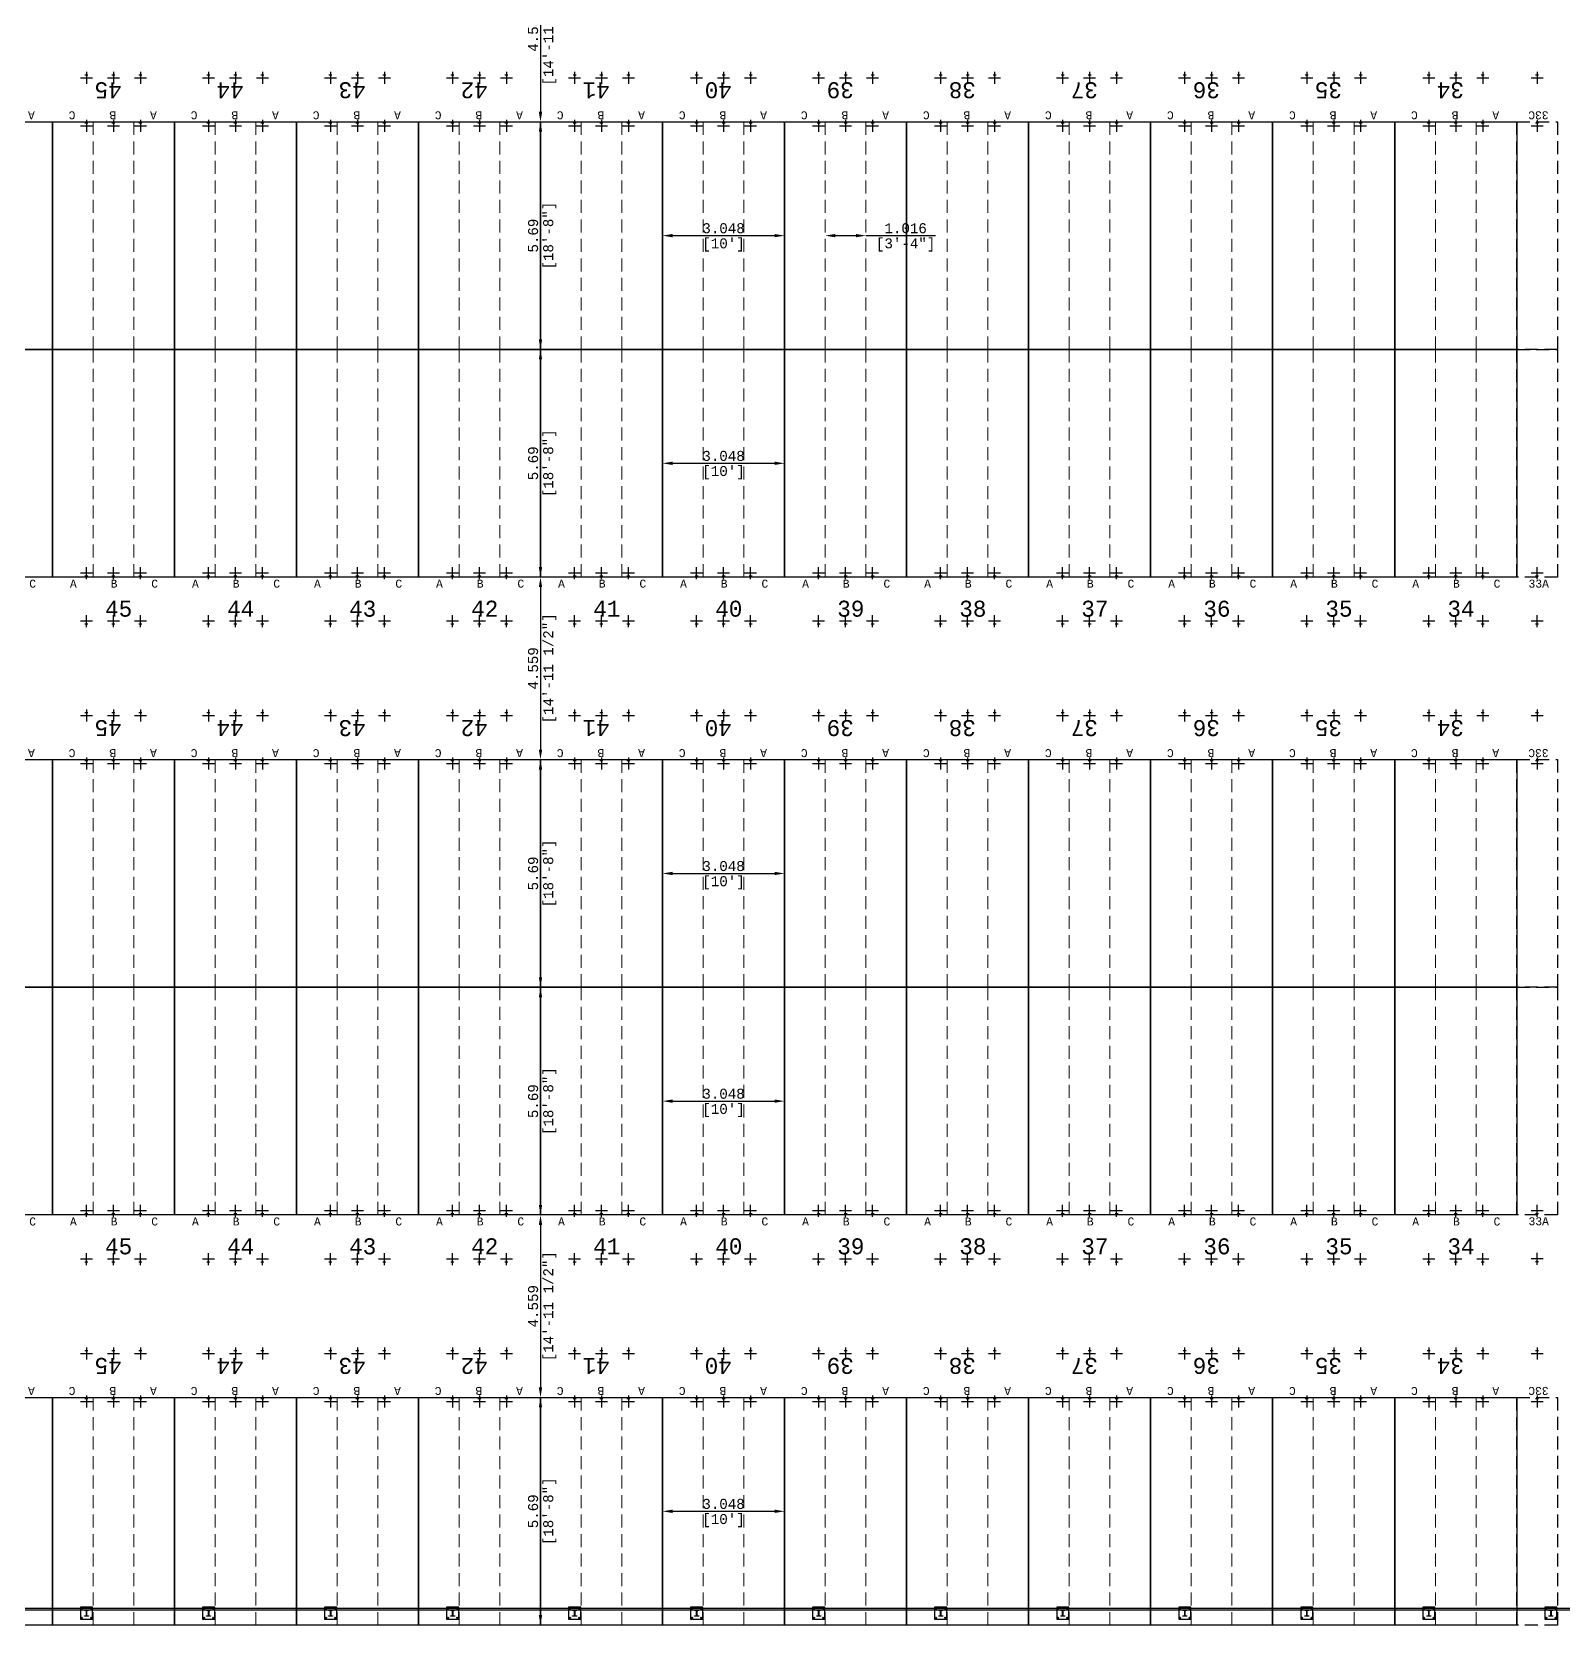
# Model space of a CAD drawing. Header units: inches. Extents: x -233729 to 737493, y -275239 to 196021.
# Drawn here: x 277862 to 316109, y -51744 to -11931 of the extents above; entities that cross this region are included whole.
import ezdxf

# ---------------------------------------------------------------- set-up
doc = ezdxf.new("R2010")
doc.units = ezdxf.units.IN
doc.header["$MEASUREMENT"] = 0
doc.linetypes.add('DASHED', pattern=[0.75, 0.5, -0.25])
for name, color, linetype in [('_FL_FAC_SAFETY', 2, 'Continuous'), ('Bin location transponder', 250, 'Continuous'), ('WF_numbers', 6, 'Continuous')]:
    doc.layers.add(name, color=color, linetype=linetype)
for name, color, linetype, lineweight in [('WF buffer', 1, 'DASHED', 30), ('WF dimentions', 3, 'Continuous', 30), ('WF transponder', 3, 'Continuous', 30), ('WF_bay', 5, 'Continuous', 30), ('WF_sketch_stock_areas', 30, 'Continuous', 30)]:
    doc.layers.add(name, color=color, linetype=linetype, lineweight=lineweight)
doc.styles.add('WF_txt', font='consola.ttf')
doc.dimstyles.new('DIM_50', dxfattribs={"dimscale": 50, "dimtxt": 5, "dimasz": 5, "dimexe": 2, "dimexo": 2, "dimgap": 1.1, "dimtad": 1, "dimtoh": 1, "dimdec": 3, "dimlfac": 0.001, "dimdsep": 46, "dimtxsty": 'WF_txt', "dimcen": 3, "dimclrd": 256, "dimclre": 256, "dimclrt": 7, "dimadec": 1, "dimazin": 0, "dimtfac": 1, "dimtdec": 3, "dimtmove": 0, "dimatfit": 3, "dimfxl": 10, "dimtolj": 1, "dimtzin": 0, "dimlwd": -1, "dimlwe": -1, "dimarcsym": 0})

# ---------------------------------------------------------------- blocks, each defined once
blk = doc.blocks.new('Ext. Safety Rail_Top')
at = {"color": 0}
for points in [[(73203.00000000186, 279.8999999985099), (73203.00000000186, 228.8999999985099), (6044.999999998137, 228.8999999985099), (6044.999999998137, 279.8999999985099)], [(15392.40000000037, 0), (15392.40000000037, 304.800000000745), (15087.59999999963, 304.800000000745), (15087.59999999963, 0)], [(18440.40000000037, 0), (18440.40000000037, 304.800000000745), (18135.59999999963, 304.800000000745), (18135.59999999963, 0)], [(21488.40000000037, 0), (21488.40000000037, 304.800000000745), (21183.59999999963, 304.800000000745), (21183.59999999963, 0)], [(24536.40000000037, 0), (24536.40000000037, 304.800000000745), (24231.59999999963, 304.800000000745), (24231.59999999963, 0)], [(27584.40000000037, 0), (27584.40000000037, 304.800000000745), (27279.59999999963, 304.800000000745), (27279.59999999963, 0)], [(30632.40000000037, 0), (30632.40000000037, 304.800000000745), (30327.59999999963, 304.800000000745), (30327.59999999963, 0)], [(33680.40000000037, 0), (33680.40000000037, 304.800000000745), (33375.59999999963, 304.800000000745), (33375.59999999963, 0)], [(36728.40000000038, 0), (36728.40000000038, 304.800000000745), (36423.59999999963, 304.800000000745), (36423.59999999963, 0)], [(39776.40000000037, 0), (39776.40000000037, 304.800000000745), (39471.59999999963, 304.800000000745), (39471.59999999963, 0)], [(42824.40000000037, 0), (42824.40000000037, 304.800000000745), (42519.59999999963, 304.800000000745), (42519.59999999963, 0)], [(45872.40000000037, 0), (45872.40000000037, 304.800000000745), (45567.59999999963, 304.800000000745), (45567.59999999963, 0)], [(48920.40000000037, 0), (48920.40000000037, 304.800000000745), (48615.59999999962, 304.800000000745), (48615.59999999962, 0)], [(51968.40000000037, 0), (51968.40000000037, 304.800000000745), (51663.59999999962, 304.800000000745), (51663.59999999962, 0)]]:
    blk.add_lwpolyline(points, close=True, dxfattribs=at)
for points in [[(15189.00000000186, 83.01000000163913), (15231.0800000038, 83.01000000163913, 0.4142135623730951), (15237.0800000038, 89.01000000163911), (15237.0800000038, 215.7899999991059, 0.4142135623730951), (15231.0800000038, 221.7899999991059), (15189.00000000186, 221.7899999991059), (15189.00000000186, 228.8999999985099), (15291.00000000186, 228.8999999985099), (15291.00000000186, 221.7899999991059), (15248.92000000365, 221.7899999991059, 0.4142135623730951), (15242.92000000365, 215.7899999991059), (15242.92000000365, 89.01000000163911, 0.4142135623730951), (15248.92000000365, 83.01000000163913), (15291.00000000186, 83.01000000163913), (15291.00000000186, 75.89999999850987), (15189.00000000186, 75.89999999850987)], [(18237.00000000186, 83.01000000163913), (18279.0800000038, 83.01000000163913, 0.4142135623730951), (18285.0800000038, 89.01000000163911), (18285.0800000038, 215.7899999991059, 0.4142135623730951), (18279.0800000038, 221.7899999991059), (18237.00000000186, 221.7899999991059), (18237.00000000186, 228.8999999985099), (18339.00000000186, 228.8999999985099), (18339.00000000186, 221.7899999991059), (18296.92000000365, 221.7899999991059, 0.4142135623730951), (18290.92000000365, 215.7899999991059), (18290.92000000365, 89.01000000163911, 0.4142135623730951), (18296.92000000365, 83.01000000163913), (18339.00000000186, 83.01000000163913), (18339.00000000186, 75.89999999850987), (18237.00000000186, 75.89999999850987)], [(21285.00000000186, 83.01000000163913), (21327.0800000038, 83.01000000163913, 0.4142135623730951), (21333.0800000038, 89.01000000163911), (21333.0800000038, 215.7899999991059, 0.4142135623730951), (21327.0800000038, 221.7899999991059), (21285.00000000186, 221.7899999991059), (21285.00000000186, 228.8999999985099), (21387.00000000187, 228.8999999985099), (21387.00000000187, 221.7899999991059), (21344.92000000365, 221.7899999991059, 0.4142135623730951), (21338.92000000365, 215.7899999991059), (21338.92000000365, 89.01000000163911, 0.4142135623730951), (21344.92000000365, 83.01000000163913), (21387.00000000187, 83.01000000163913), (21387.00000000187, 75.89999999850987), (21285.00000000186, 75.89999999850987)], [(24333.00000000186, 83.01000000163913), (24375.0800000038, 83.01000000163913, 0.4142135623730951), (24381.0800000038, 89.01000000163911), (24381.0800000038, 215.7899999991059, 0.4142135623730951), (24375.0800000038, 221.7899999991059), (24333.00000000186, 221.7899999991059), (24333.00000000186, 228.8999999985099), (24435.00000000186, 228.8999999985099), (24435.00000000186, 221.7899999991059), (24392.92000000365, 221.7899999991059, 0.4142135623730951), (24386.92000000365, 215.7899999991059), (24386.92000000365, 89.01000000163911, 0.4142135623730951), (24392.92000000365, 83.01000000163913), (24435.00000000186, 83.01000000163913), (24435.00000000186, 75.89999999850987), (24333.00000000186, 75.89999999850987)], [(27381.00000000186, 83.01000000163913), (27423.0800000038, 83.01000000163913, 0.4142135623730951), (27429.0800000038, 89.01000000163911), (27429.0800000038, 215.7899999991059, 0.4142135623730951), (27423.0800000038, 221.7899999991059), (27381.00000000186, 221.7899999991059), (27381.00000000186, 228.8999999985099), (27483.00000000186, 228.8999999985099), (27483.00000000186, 221.7899999991059), (27440.92000000365, 221.7899999991059, 0.4142135623730951), (27434.92000000365, 215.7899999991059), (27434.92000000365, 89.01000000163911, 0.4142135623730951), (27440.92000000365, 83.01000000163913), (27483.00000000186, 83.01000000163913), (27483.00000000186, 75.89999999850987), (27381.00000000186, 75.89999999850987)], [(30429.00000000186, 83.01000000163913), (30471.0800000038, 83.01000000163913, 0.4142135623730951), (30477.0800000038, 89.01000000163911), (30477.0800000038, 215.7899999991059, 0.4142135623730951), (30471.0800000038, 221.7899999991059), (30429.00000000186, 221.7899999991059), (30429.00000000186, 228.8999999985099), (30531.00000000186, 228.8999999985099), (30531.00000000186, 221.7899999991059), (30488.92000000365, 221.7899999991059, 0.4142135623730951), (30482.92000000365, 215.7899999991059), (30482.92000000365, 89.01000000163911, 0.4142135623730951), (30488.92000000365, 83.01000000163913), (30531.00000000186, 83.01000000163913), (30531.00000000186, 75.89999999850987), (30429.00000000186, 75.89999999850987)], [(33477.00000000187, 83.01000000163913), (33519.0800000038, 83.01000000163913, 0.4142135623730951), (33525.0800000038, 89.01000000163911), (33525.0800000038, 215.7899999991059, 0.4142135623730951), (33519.0800000038, 221.7899999991059), (33477.00000000187, 221.7899999991059), (33477.00000000187, 228.8999999985099), (33579.00000000186, 228.8999999985099), (33579.00000000186, 221.7899999991059), (33536.92000000365, 221.7899999991059, 0.4142135623730951), (33530.92000000365, 215.7899999991059), (33530.92000000365, 89.01000000163911, 0.4142135623730951), (33536.92000000365, 83.01000000163913), (33579.00000000186, 83.01000000163913), (33579.00000000186, 75.89999999850987), (33477.00000000187, 75.89999999850987)], [(36525.00000000186, 83.01000000163913), (36567.0800000038, 83.01000000163913, 0.4142135623730951), (36573.0800000038, 89.01000000163911), (36573.0800000038, 215.7899999991059, 0.4142135623730951), (36567.0800000038, 221.7899999991059), (36525.00000000186, 221.7899999991059), (36525.00000000186, 228.8999999985099), (36627.00000000187, 228.8999999985099), (36627.00000000187, 221.7899999991059), (36584.92000000365, 221.7899999991059, 0.4142135623730951), (36578.92000000365, 215.7899999991059), (36578.92000000365, 89.01000000163911, 0.4142135623730951), (36584.92000000365, 83.01000000163913), (36627.00000000187, 83.01000000163913), (36627.00000000187, 75.89999999850987), (36525.00000000186, 75.89999999850987)], [(39573.00000000186, 83.01000000163913), (39615.0800000038, 83.01000000163913, 0.4142135623730951), (39621.0800000038, 89.01000000163911), (39621.0800000038, 215.7899999991059, 0.4142135623730951), (39615.0800000038, 221.7899999991059), (39573.00000000186, 221.7899999991059), (39573.00000000186, 228.8999999985099), (39675.00000000186, 228.8999999985099), (39675.00000000186, 221.7899999991059), (39632.92000000365, 221.7899999991059, 0.4142135623730951), (39626.92000000365, 215.7899999991059), (39626.92000000365, 89.01000000163911, 0.4142135623730951), (39632.92000000365, 83.01000000163913), (39675.00000000186, 83.01000000163913), (39675.00000000186, 75.89999999850987), (39573.00000000186, 75.89999999850987)], [(42621.00000000186, 83.01000000163913), (42663.0800000038, 83.01000000163913, 0.4142135623730951), (42669.0800000038, 89.01000000163911), (42669.0800000038, 215.7899999991059, 0.4142135623730951), (42663.0800000038, 221.7899999991059), (42621.00000000186, 221.7899999991059), (42621.00000000186, 228.8999999985099), (42723.00000000186, 228.8999999985099), (42723.00000000186, 221.7899999991059), (42680.92000000365, 221.7899999991059, 0.4142135623730951), (42674.92000000364, 215.7899999991059), (42674.92000000364, 89.01000000163911, 0.4142135623730951), (42680.92000000365, 83.01000000163913), (42723.00000000186, 83.01000000163913), (42723.00000000186, 75.89999999850987), (42621.00000000186, 75.89999999850987)], [(45669.00000000186, 83.01000000163913), (45711.08000000379, 83.01000000163913, 0.4142135623730951), (45717.0800000038, 89.01000000163911), (45717.0800000038, 215.7899999991059, 0.4142135623730951), (45711.08000000379, 221.7899999991059), (45669.00000000186, 221.7899999991059), (45669.00000000186, 228.8999999985099), (45771.00000000186, 228.8999999985099), (45771.00000000186, 221.7899999991059), (45728.92000000365, 221.7899999991059, 0.4142135623730951), (45722.92000000365, 215.7899999991059), (45722.92000000365, 89.01000000163911, 0.4142135623730951), (45728.92000000365, 83.01000000163913), (45771.00000000186, 83.01000000163913), (45771.00000000186, 75.89999999850987), (45669.00000000186, 75.89999999850987)], [(48717.00000000186, 83.01000000163913), (48759.0800000038, 83.01000000163913, 0.4142135623730951), (48765.0800000038, 89.01000000163911), (48765.0800000038, 215.7899999991059, 0.4142135623730951), (48759.0800000038, 221.7899999991059), (48717.00000000186, 221.7899999991059), (48717.00000000186, 228.8999999985099), (48819.00000000186, 228.8999999985099), (48819.00000000186, 221.7899999991059), (48776.92000000365, 221.7899999991059, 0.4142135623730951), (48770.92000000365, 215.7899999991059), (48770.92000000365, 89.01000000163911, 0.4142135623730951), (48776.92000000365, 83.01000000163913), (48819.00000000186, 83.01000000163913), (48819.00000000186, 75.89999999850987), (48717.00000000186, 75.89999999850987)], [(51765.00000000186, 83.01000000163913), (51807.0800000038, 83.01000000163913, 0.4142135623730951), (51813.0800000038, 89.01000000163911), (51813.0800000038, 215.7899999991059, 0.4142135623730951), (51807.0800000038, 221.7899999991059), (51765.00000000186, 221.7899999991059), (51765.00000000186, 228.8999999985099), (51867.00000000186, 228.8999999985099), (51867.00000000186, 221.7899999991059), (51824.92000000364, 221.7899999991059, 0.4142135623730951), (51818.92000000365, 215.7899999991059), (51818.92000000365, 89.01000000163911, 0.4142135623730951), (51824.92000000364, 83.01000000163913), (51867.00000000186, 83.01000000163913), (51867.00000000186, 75.89999999850987), (51765.00000000186, 75.89999999850987)]]:
    blk.add_lwpolyline(points, format="xyb", close=True, dxfattribs=at)
for centre in [(15125.70000000112, 266.6999999955296), (15125.70000000112, 38.10000000149012), (15354.29999999515, 266.6999999955296), (15354.29999999515, 38.10000000149012), (18173.70000000112, 266.6999999955296), (18173.70000000112, 38.10000000149012), (18402.29999999515, 266.6999999955296), (18402.29999999515, 38.10000000149012), (21221.70000000112, 266.6999999955296), (21221.70000000112, 38.10000000149012), (21450.29999999516, 266.6999999955296), (21450.29999999516, 38.10000000149012), (24269.70000000112, 266.6999999955296), (24269.70000000112, 38.10000000149012), (24498.29999999516, 266.6999999955296), (24498.29999999516, 38.10000000149012), (27317.70000000112, 266.6999999955296), (27317.70000000112, 38.10000000149012), (27546.29999999516, 266.6999999955296), (27546.29999999516, 38.10000000149012), (30365.70000000112, 266.6999999955296), (30365.70000000112, 38.10000000149012), (30594.29999999516, 266.6999999955296), (30594.29999999516, 38.10000000149012), (33413.70000000112, 266.6999999955296), (33413.70000000112, 38.10000000149012), (33642.29999999516, 266.6999999955296), (33642.29999999516, 38.10000000149012), (36461.70000000112, 266.6999999955296), (36461.70000000112, 38.10000000149012), (36690.29999999516, 266.6999999955296), (36690.29999999516, 38.10000000149012), (39509.70000000112, 266.6999999955296), (39509.70000000112, 38.10000000149012), (39738.29999999516, 266.6999999955296), (39738.29999999516, 38.10000000149012), (42557.70000000111, 266.6999999955296), (42557.70000000111, 38.10000000149012), (42786.29999999515, 266.6999999955296), (42786.29999999515, 38.10000000149012), (45605.70000000112, 266.6999999955296), (45605.70000000112, 38.10000000149012), (45834.29999999515, 266.6999999955296), (45834.29999999515, 38.10000000149012), (48653.70000000112, 266.6999999955296), (48653.70000000112, 38.10000000149012), (48882.29999999516, 266.6999999955296), (48882.29999999516, 38.10000000149012), (51701.70000000111, 266.6999999955296), (51701.70000000111, 38.10000000149012), (51930.29999999516, 266.6999999955296), (51930.29999999516, 38.10000000149012)]:
    blk.add_circle(centre, 12.7, dxfattribs=at)
blk = doc.blocks.new('Bin location transponder')
at = {"layer": 'Bin location transponder', "color": 3, "lineweight": 30}
for p, q in [((-600, 0), (600, 0)), ((-150, 300), (150, 300)), ((0, 600), (0, -600))]:
    blk.add_line(p, q, dxfattribs=at)
blk = doc.blocks.new('WF 120x224in bay')
at = {"layer": 'WF_bay', "linetype": 'DASHED', "lineweight": 5, "ltscale": 650}
for p, q in [((1015.999998271465, 5689.600000079471), (1015.999998271465, 1.192092896e-07)), ((2031.999998271465, 5689.600000059606), (2031.999998271465, 5.96046448e-08))]:
    blk.add_line(p, q, dxfattribs=at)
at = {"layer": 'WF_bay'}
blk.add_lwpolyline([(-1.6689300537e-06, 5689.600000119209), (3047.999998271465, 5689.600000000001), (3047.999999880791, 1.192092896e-07), (-5.96046448e-08, 5.96046448e-08)], close=True, dxfattribs=at)
at = {"layer": 'WF transponder', "xscale": 0.25, "yscale": 0.25, "zscale": 0.25, "rotation": 180.0000000062352}
for p in [(849.9999999105931, 100.0000000894069), (1523.999999910593, 100.0000000894069), (2197.999999910593, 100.0000000894069), (849.9999999105931, -1099.999999910593), (1523.999999910593, -1099.999999910593), (2197.999999910593, -1099.999999910593)]:
    blk.add_blockref('Bin location transponder', p, dxfattribs=at)
at = {"layer": 'WF_numbers', "linetype": 'DASHED', "char_height": 200, "attachment_point": 1, "rotation": 1.027588346411229e-09, "style": 'WF_txt'}
for s, insert in [('A', (439.4118606448173, -62.35349720716476, -723.2652933599893)), ('B', (1455.411860466003, -62.35349720716476, -723.2652933599893)), ('C', (2471.411860346794, -62.35349732637406, -723.2652933599893))]:
    blk.add_mtext_dynamic_manual_height_columns(s, width=423.5307577799235, gutter_width=2117.653788942844, heights=[0], dxfattribs=dict(at, insert=insert))
blk = doc.blocks.new('WF 40x224in buffer')
at = {"layer": 'WF buffer', "ltscale": 650}
blk.add_lwpolyline([(0, 5689.600000023842), (1016, 5689.600000023842), (1016, 0), (0, 0)], close=True, dxfattribs=at)
at = {"layer": 'WF transponder', "xscale": 0.25, "yscale": 0.25, "zscale": 0.25, "rotation": 180.0000000062352}
for p in [(508, 100), (508, -1100)]:
    blk.add_blockref('Bin location transponder', p, dxfattribs=at)
blk = doc.blocks.new('*D169')
at = {"layer": 'WF dimentions', "transparency": 16777216}
for p, q in [((290565.5173018432, -9868.537244660172), (290565.5173018432, -13927.83724210909)), ((290665.5173006511, -9618.537244660172), (290665.5173018432, -9618.537244660172)), ((290465.5174576497, -14177.83724210909), (290465.5173018431, -14177.83724210909))]:
    blk.add_line(p, q, dxfattribs=at)
for points in [[(290523.8506351765, -9868.537244660172), (290607.1839685099, -9868.537244660172), (290565.5173018432, -9618.537244660172)], [(290523.8506351765, -13927.83724210909), (290607.1839685099, -13927.83724210909), (290565.5173018432, -14177.83724210909)]]:
    blk.add_solid(points, dxfattribs=at)
at = {"layer": 'WF dimentions', "color": 7, "transparency": 16777216, "char_height": 250, "attachment_point": 5, "rotation": 90, "style": 'WF_txt'}
for s, insert in [('\\A1;[14\'-11 1/2"]', (290798.2143179104, -11898.18724338471)), ('\\A1;4.559', (290382.0743026082, -11898.18724338471))]:
    blk.add_mtext(s, dxfattribs=dict(at, insert=insert))
blk = doc.blocks.new('*D170')
at = {"layer": 'WF dimentions', "transparency": 16777216}
for p, q in [((290465.5174576497, -14177.83724210909), (290465.5173022008, -14177.83724210909)), ((290565.5173022008, -14427.83724210909), (290565.5173022008, -19617.43724219254)), ((290465.5174591994, -19867.43724219254), (290465.5173022008, -19867.43724219254))]:
    blk.add_line(p, q, dxfattribs=at)
for points in [[(290523.8506355341, -14427.83724210909), (290607.1839688675, -14427.83724210909), (290565.5173022008, -14177.83724210909)], [(290523.8506355341, -19617.43724219254), (290607.1839688675, -19617.43724219254), (290565.5173022008, -19867.43724219254)]]:
    blk.add_solid(points, dxfattribs=at)
at = {"layer": 'WF dimentions', "color": 7, "transparency": 16777216, "char_height": 250, "attachment_point": 5, "rotation": 90, "style": 'WF_txt'}
for s, insert in [('\\A1;[18\'-8"]', (290798.2143182681, -17022.63724215089)), ('\\A1;5.69', (290382.0743029659, -17022.63724215089))]:
    blk.add_mtext(s, dxfattribs=dict(at, insert=insert))
blk = doc.blocks.new('*D171')
at = {"layer": 'WF dimentions', "transparency": 16777216}
for p, q in [((290465.5174591994, -19867.43724219254), (290465.5173024392, -19867.43724219254)), ((290565.5173024392, -20117.43724219254), (290565.5173024392, -25307.03724215678)), ((290465.5173045254, -25557.03724215678), (290465.5173024392, -25557.03724215678))]:
    blk.add_line(p, q, dxfattribs=at)
for points in [[(290523.8506357725, -20117.43724219254), (290607.1839691059, -20117.43724219254), (290565.5173024392, -19867.43724219254)], [(290523.8506357725, -25307.03724215678), (290607.1839691059, -25307.03724215678), (290565.5173024392, -25557.03724215678)]]:
    blk.add_solid(points, dxfattribs=at)
at = {"layer": 'WF dimentions', "color": 7, "transparency": 16777216, "char_height": 250, "attachment_point": 5, "rotation": 90, "style": 'WF_txt'}
for s, insert in [('\\A1;[18\'-8"]', (290798.2143185065, -22712.23724217474)), ('\\A1;5.69', (290382.0743032042, -22712.23724217474))]:
    blk.add_mtext(s, dxfattribs=dict(at, insert=insert))
blk = doc.blocks.new('*D172')
at = {"layer": 'WF dimentions', "transparency": 16777216}
for p, q in [((290465.5173045254, -25557.03724215678), (290465.517302618, -25557.03724215678)), ((290565.517302618, -25807.03724215679), (290565.517302618, -29866.33721099548)), ((290465.5173069692, -30116.33721099548), (290465.517302618, -30116.33721099548))]:
    blk.add_line(p, q, dxfattribs=at)
for points in [[(290523.8506359514, -25807.03724215679), (290607.1839692847, -25807.03724215679), (290565.517302618, -25557.03724215678)], [(290523.8506359514, -29866.33721099548), (290607.1839692847, -29866.33721099548), (290565.517302618, -30116.33721099548)]]:
    blk.add_solid(points, dxfattribs=at)
at = {"layer": 'WF dimentions', "color": 7, "transparency": 16777216, "char_height": 250, "attachment_point": 5, "rotation": 90, "style": 'WF_txt'}
for s, insert in [('\\A1;[14\'-11 1/2"]', (290798.2143186853, -27836.68722657621)), ('\\A1;4.559', (290382.0743033831, -27836.68722657621))]:
    blk.add_mtext(s, dxfattribs=dict(at, insert=insert))
blk = doc.blocks.new('*D173')
at = {"layer": 'WF dimentions', "transparency": 16777216}
for p, q in [((290465.5173069692, -30116.33721099548), (290465.5173028566, -30116.33721099548)), ((290565.5173028566, -30366.33721099548), (290565.5173028566, -35555.93721090011)), ((290665.5172995782, -35805.93721090012), (290665.5173028566, -35805.93721090012))]:
    blk.add_line(p, q, dxfattribs=at)
for points in [[(290523.8506361899, -30366.33721099548), (290607.1839695233, -30366.33721099548), (290565.5173028566, -30116.33721099548)], [(290523.8506361899, -35555.93721090011), (290607.1839695233, -35555.93721090011), (290565.5173028566, -35805.93721090012)]]:
    blk.add_solid(points, dxfattribs=at)
at = {"layer": 'WF dimentions', "color": 7, "transparency": 16777216, "char_height": 250, "attachment_point": 5, "rotation": 90, "style": 'WF_txt'}
for s, insert in [('\\A1;[18\'-8"]', (290798.2143189239, -32961.13721094787)), ('\\A1;5.69', (290382.0743036216, -32961.13721094787))]:
    blk.add_mtext(s, dxfattribs=dict(at, insert=insert))
blk = doc.blocks.new('*D174')
at = {"layer": 'WF dimentions', "transparency": 16777216}
for p, q in [((290665.5172995782, -35805.93721090012), (290665.5173031545, -35805.93721090012)), ((290565.5173031545, -36055.93721090011), (290565.5173031545, -41245.5372410243))]:
    blk.add_line(p, q, dxfattribs=at)
for points in [[(290523.8506364878, -36055.93721090011), (290607.1839698212, -36055.93721090011), (290565.5173031545, -35805.93721090012)], [(290523.8506364878, -41245.5372410243), (290607.1839698212, -41245.5372410243), (290565.5173031545, -41495.5372410243)]]:
    blk.add_solid(points, dxfattribs=at)
at = {"layer": 'WF dimentions', "color": 7, "transparency": 16777216, "char_height": 250, "attachment_point": 5, "rotation": 90, "style": 'WF_txt'}
for s, insert in [('\\A1;[18\'-8"]', (290798.2143192218, -38650.73722596228)), ('\\A1;5.69', (290382.0743039196, -38650.73722596228))]:
    blk.add_mtext(s, dxfattribs=dict(at, insert=insert))
blk = doc.blocks.new('*D175')
at = {"layer": 'WF dimentions', "transparency": 16777216}
for p, q in [((290565.5173033333, -41745.53724102429), (290565.5173033333, -45804.83720884972)), ((290465.5173120952, -46054.83720884972), (290465.5173033333, -46054.83720884972))]:
    blk.add_line(p, q, dxfattribs=at)
for points in [[(290523.8506366666, -41745.53724102429), (290607.18397, -41745.53724102429), (290565.5173033333, -41495.5372410243)], [(290523.8506366666, -45804.83720884972), (290607.18397, -45804.83720884972), (290565.5173033333, -46054.83720884972)]]:
    blk.add_solid(points, dxfattribs=at)
at = {"layer": 'WF dimentions', "color": 7, "transparency": 16777216, "char_height": 250, "attachment_point": 5, "rotation": 90, "style": 'WF_txt'}
for s, insert in [('\\A1;[14\'-11 1/2"]', (290798.2143194006, -43775.18722493707)), ('\\A1;4.559', (290382.0743040983, -43775.18722493707))]:
    blk.add_mtext(s, dxfattribs=dict(at, insert=insert))
blk = doc.blocks.new('*D176')
at = {"layer": 'WF dimentions', "transparency": 16777216}
for p, q in [((290465.5173120952, -46054.83720884972), (290465.517303691, -46054.83720884972)), ((290565.517303691, -46304.83720884972), (290565.517303691, -51494.43720893317)), ((290465.5173137045, -51744.43720893317), (290465.517303691, -51744.43720893317))]:
    blk.add_line(p, q, dxfattribs=at)
for points in [[(290523.8506370243, -46304.83720884972), (290607.1839703577, -46304.83720884972), (290565.517303691, -46054.83720884972)], [(290523.8506370243, -51494.43720893317), (290607.1839703577, -51494.43720893317), (290565.517303691, -51744.43720893317)]]:
    blk.add_solid(points, dxfattribs=at)
at = {"layer": 'WF dimentions', "color": 7, "transparency": 16777216, "char_height": 250, "attachment_point": 5, "rotation": 90, "style": 'WF_txt'}
for s, insert in [('\\A1;[18\'-8"]', (290798.2143197582, -48899.6372088915)), ('\\A1;5.69', (290382.074304456, -48899.6372088915))]:
    blk.add_mtext(s, dxfattribs=dict(at, insert=insert))
blk = doc.blocks.new('*D189')
at = {"layer": 'WF dimentions', "transparency": 16777216}
blk.add_line((293863.517458484, -17022.63724182299), (296411.5174583648, -17022.63724182299), dxfattribs=at)
for points in [[(293863.517458484, -16980.97057515632), (293863.517458484, -17064.30390848966), (293613.5174584841, -17022.63724182299)], [(296411.5174583648, -16980.97057515632), (296411.5174583648, -17064.30390848966), (296661.5174583648, -17022.63724182299)]]:
    blk.add_solid(points, dxfattribs=at)
at = {"layer": 'WF dimentions', "color": 7, "transparency": 16777216, "char_height": 250, "attachment_point": 5, "style": 'WF_txt'}
for s, insert in [('\\A1;3.048', (295137.5174584244, -16839.1942425881)), ("\\A1;[10']", (295137.5174584244, -17255.33425789032))]:
    blk.add_mtext(s, dxfattribs=dict(at, insert=insert))
blk = doc.blocks.new('*D190')
at = {"layer": 'WF dimentions', "transparency": 16777216}
for p, q in [((293613.5173037504, -22769.82003681114), (293613.5173037504, -22612.23724220446)), ((296661.5173037504, -22727.40283135822), (296661.5173037504, -22612.23724220446)), ((293863.5173037504, -22712.23724220446), (296411.5173037504, -22712.23724220446))]:
    blk.add_line(p, q, dxfattribs=at)
for points in [[(293863.5173037504, -22670.57057553779), (293863.5173037504, -22753.90390887113), (293613.5173037504, -22712.23724220446)], [(296411.5173037504, -22670.57057553779), (296411.5173037504, -22753.90390887113), (296661.5173037504, -22712.23724220446)]]:
    blk.add_solid(points, dxfattribs=at)
at = {"layer": 'WF dimentions', "color": 7, "transparency": 16777216, "char_height": 250, "attachment_point": 5, "style": 'WF_txt'}
for s, insert in [('\\A1;3.048', (295137.5173036908, -22528.79424296957)), ("\\A1;[10']", (295137.5173036908, -22944.93425827179))]:
    blk.add_mtext(s, dxfattribs=dict(at, insert=insert))
blk = doc.blocks.new('*D191')
at = {"layer": 'WF dimentions', "transparency": 16777216}
blk.add_line((293863.5173078035, -32961.13721094778), (296411.5173078035, -32961.13721094778), dxfattribs=at)
for points in [[(293863.5173078035, -32919.47054428112), (293863.5173078035, -33002.80387761445), (293613.5173078035, -32961.13721094778)], [(296411.5173078035, -32919.47054428112), (296411.5173078035, -33002.80387761445), (296661.5173078035, -32961.13721094778)]]:
    blk.add_solid(points, dxfattribs=at)
at = {"layer": 'WF dimentions', "color": 7, "transparency": 16777216, "char_height": 250, "attachment_point": 5, "style": 'WF_txt'}
for s, insert in [('\\A1;3.048', (295137.5173078035, -32777.69421171289)), ("\\A1;[10']", (295137.5173078035, -33193.83422701511))]:
    blk.add_mtext(s, dxfattribs=dict(at, insert=insert))
blk = doc.blocks.new('*D192')
at = {"layer": 'WF dimentions', "transparency": 16777216}
blk.add_line((293863.5173021411, -38650.7372401183), (296411.5173020815, -38650.7372401183), dxfattribs=at)
for points in [[(293863.5173021411, -38609.07057345163), (293863.5173021411, -38692.40390678496), (293613.5173021411, -38650.7372401183)], [(296411.5173020815, -38609.07057345163), (296411.5173020815, -38692.40390678496), (296661.5173020814, -38650.7372401183)]]:
    blk.add_solid(points, dxfattribs=at)
at = {"layer": 'WF dimentions', "color": 7, "transparency": 16777216, "char_height": 250, "attachment_point": 5, "style": 'WF_txt'}
for s, insert in [('\\A1;3.048', (295137.5173021112, -38467.29424088341)), ("\\A1;[10']", (295137.5173021112, -38883.43425618563))]:
    blk.add_mtext(s, dxfattribs=dict(at, insert=insert))
blk = doc.blocks.new('*D193')
at = {"layer": 'WF dimentions', "transparency": 16777216}
for p, q in [((293613.5173128103, -48799.63720904043), (293613.5173128103, -48799.63720796754)), ((293863.5173128103, -48899.63720796754), (296411.5173128699, -48899.63720796754))]:
    blk.add_line(p, q, dxfattribs=at)
for points in [[(293863.5173128103, -48857.97054130088), (293863.5173128103, -48941.3038746342), (293613.5173128103, -48899.63720796754)], [(296411.5173128699, -48857.97054130088), (296411.5173128699, -48941.3038746342), (296661.5173128699, -48899.63720796754)]]:
    blk.add_solid(points, dxfattribs=at)
at = {"layer": 'WF dimentions', "color": 7, "transparency": 16777216, "char_height": 250, "attachment_point": 5, "style": 'WF_txt'}
for s, insert in [('\\A1;3.048', (295137.5173128401, -48716.19420873265)), ("\\A1;[10']", (295137.5173128401, -49132.33422403487))]:
    blk.add_mtext(s, dxfattribs=dict(at, insert=insert))
blk = doc.blocks.new('*D194')
at = {"layer": 'WF dimentions', "transparency": 16777216}
for p, q in [((297927.5174591994, -17022.6372421806), (298443.5174591993, -17022.6372421806)), ((298693.5174591993, -17022.6372421806), (300429.1869312728, -17022.6372421806))]:
    blk.add_line(p, q, dxfattribs=at)
for points in [[(297927.5174591994, -16980.97057551394), (297927.5174591994, -17064.30390884727), (297677.5174591993, -17022.6372421806)], [(298443.5174591993, -16980.97057551394), (298443.5174591993, -17064.30390884727), (298693.5174591993, -17022.6372421806)]]:
    blk.add_solid(points, dxfattribs=at)
at = {"layer": 'WF dimentions', "color": 7, "transparency": 16777216, "char_height": 250, "attachment_point": 5, "style": 'WF_txt'}
for s, insert in [('\\A1;1.016', (299686.352195236, -16839.19424294571)), ('\\A1;[3\'-4"]', (299686.352195236, -17255.33425824793))]:
    blk.add_mtext(s, dxfattribs=dict(at, insert=insert))

msp = doc.modelspace()

# ---------------------------------------------------------------- block references
at = {"layer": '_FL_FAC_SAFETY'}
msp.add_blockref('Ext. Safety Rail_Top', (263987.1176553225, -51598.31112949302, -162219.4367999999), dxfattribs=at)
at = {"layer": 'WF_sketch_stock_areas'}
for name, p, rotation in [('WF 120x224in bay', (278373.5174575304, -14177.83724210909, -361.6326466799947), 179.9999999999968), ('WF 120x224in bay', (281421.5174575304, -14177.83724210909, -361.6326466799947), 179.9999999999968), ('WF 120x224in bay', (284469.5174575304, -14177.83724216869, -361.6326466799947), 179.9999999999968), ('WF 120x224in bay', (287517.5174575304, -14177.83724210909, -361.6326466799947), 179.9999999999968), ('WF 120x224in bay', (290565.5174574708, -14177.83724210909, -361.6326466799947), 179.9999999999968), ('WF 120x224in bay', (293613.5174575304, -14177.83724216869, -361.6326466799947), 179.9999999999968), ('WF 120x224in bay', (296661.5174574708, -14177.83724210909, -361.6326466799947), 179.9999999999968), ('WF 120x224in bay', (299709.5174575304, -14177.83724210909, -361.6326466799947), 179.9999999999968), ('WF 120x224in bay', (302757.5174574708, -14177.83724216869, -361.6326466799947), 179.9999999999968), ('WF 120x224in bay', (305805.5174575304, -14177.83724216869, -361.6326466799947), 179.9999999999968), ('WF 120x224in bay', (308853.5174575304, -14177.83724210909, -361.6326466799947), 179.9999999999968), ('WF 120x224in bay', (311901.5174575304, -14177.83724216869, -361.6326466799947), 179.9999999999968), ('WF 120x224in bay', (314949.5174574708, -14177.83724210909, -361.6326466799947), 179.9999999999968), ('WF 40x224in buffer', (315965.5174591993, -14177.8372422879, -361.6326466799947), 179.9999999992243), ('WF 120x224in bay', (278373.5173068498, -30116.33721081665, -361.6326466799947), 179.9999999999968), ('WF 120x224in bay', (281421.5173069094, -30116.33721087625, -361.6326466799947), 179.9999999999968), ('WF 120x224in bay', (284469.5173068498, -30116.33721087625, -361.6326466799947), 179.9999999999968), ('WF 120x224in bay', (287517.5173068499, -30116.33721081665, -361.6326466799947), 179.9999999999968), ('WF 120x224in bay', (290565.5173068499, -30116.33721081665, -361.6326466799947), 179.9999999999968), ('WF 120x224in bay', (293613.5173068498, -30116.33721081665, -361.6326466799947), 179.9999999999968), ('WF 120x224in bay', (296661.5173068499, -30116.33721081665, -361.6326466799947), 179.9999999999968), ('WF 120x224in bay', (299709.5173068498, -30116.33721075704, -361.6326466799947), 179.9999999999968), ('WF 120x224in bay', (302757.5173068499, -30116.33721087625, -361.6326466799947), 179.9999999999968), ('WF 120x224in bay', (305805.5173068499, -30116.33721087625, -361.6326466799947), 179.9999999999968), ('WF 120x224in bay', (308853.5173068498, -30116.33721081665, -361.6326466799947), 179.9999999999968), ('WF 120x224in bay', (311901.5173068499, -30116.33721087625, -361.6326466799947), 179.9999999999968), ('WF 120x224in bay', (314949.5173068499, -30116.33721081665, -361.6326466799947), 179.9999999999968), ('WF 40x224in buffer', (315965.5173070287, -30116.33721081665, -361.6326466799947), 179.9999999983537), ('WF 120x224in bay', (278373.5173119759, -46054.8372089093, -361.6326466799947), 179.9999999999968), ('WF 120x224in bay', (281421.5173119758, -46054.83720896891, -361.6326466799947), 179.9999999999968), ('WF 120x224in bay', (284469.5173119758, -46054.8372089093, -361.6326466799947), 179.9999999999968), ('WF 120x224in bay', (287517.5173119759, -46054.83720896891, -361.6326466799947), 179.9999999999968), ('WF 120x224in bay', (290565.5173119758, -46054.8372089093, -361.6326466799947), 179.9999999999968), ('WF 120x224in bay', (293613.5173119759, -46054.83720896891, -361.6326466799947), 179.9999999999968), ('WF 120x224in bay', (296661.5173119759, -46054.8372089093, -361.6326466799947), 179.9999999999968), ('WF 120x224in bay', (299709.5173119758, -46054.8372089093, -361.6326466799947), 179.9999999999968), ('WF 120x224in bay', (302757.5173119759, -46054.8372089093, -361.6326466799947), 179.9999999999968), ('WF 120x224in bay', (305805.5173119758, -46054.83720896891, -361.6326466799947), 179.9999999999968), ('WF 120x224in bay', (308853.5173119759, -46054.8372089093, -361.6326466799947), 179.9999999999968), ('WF 120x224in bay', (311901.5173119759, -46054.83720896891, -361.6326466799947), 179.9999999999968), ('WF 120x224in bay', (314949.5173119162, -46054.8372089093, -361.6326466799947), 179.9999999999968), ('WF 40x224in buffer', (315965.5173120354, -46054.83720884969, -361.6326466799947), 180.0000000009003)]:
    msp.add_blockref(name, p, dxfattribs=dict(at, rotation=rotation))
for name, p in [('WF 120x224in bay', (275325.5173045849, -25557.03724221638, -361.6326466799947)), ('WF 120x224in bay', (278373.5173045849, -25557.03724227598, -361.6326466799947)), ('WF 120x224in bay', (281421.5173045849, -25557.03724227598, -361.6326466799947)), ('WF 120x224in bay', (284469.5173045849, -25557.03724227598, -361.6326466799947)), ('WF 120x224in bay', (287517.5173045849, -25557.03724227598, -361.6326466799947)), ('WF 120x224in bay', (290565.5173045849, -25557.03724227598, -361.6326466799947)), ('WF 120x224in bay', (293613.5173045849, -25557.03724221638, -361.6326466799947)), ('WF 120x224in bay', (296661.5173045849, -25557.03724221638, -361.6326466799947)), ('WF 120x224in bay', (299709.5173046444, -25557.03724227598, -361.6326466799947)), ('WF 120x224in bay', (302757.5173045849, -25557.03724227598, -361.6326466799947)), ('WF 120x224in bay', (305805.5173045849, -25557.03724227598, -361.6326466799947)), ('WF 120x224in bay', (308853.5173045849, -25557.03724227598, -361.6326466799947)), ('WF 120x224in bay', (311901.5173045849, -25557.03724227598, -361.6326466799947)), ('WF 40x224in buffer', (314949.5174591993, -25557.03724227598, -361.6326466799947)), ('WF 120x224in bay', (275325.5173030352, -41495.53724114349, -361.6326466799947)), ('WF 120x224in bay', (278373.5173030351, -41495.53724114349, -361.6326466799947)), ('WF 120x224in bay', (281421.5173030352, -41495.53724114349, -361.6326466799947)), ('WF 120x224in bay', (284469.5173030352, -41495.53724108389, -361.6326466799947)), ('WF 120x224in bay', (287517.5173030351, -41495.5372412031, -361.6326466799947)), ('WF 120x224in bay', (290565.5173030352, -41495.53724114349, -361.6326466799947)), ('WF 120x224in bay', (293613.5173030351, -41495.53724114349, -361.6326466799947)), ('WF 120x224in bay', (296661.5173029755, -41495.53724108389, -361.6326466799947)), ('WF 120x224in bay', (299709.5173030352, -41495.53724114349, -361.6326466799947)), ('WF 120x224in bay', (302757.5173030351, -41495.53724108389, -361.6326466799947)), ('WF 120x224in bay', (305805.5173030352, -41495.53724114349, -361.6326466799947)), ('WF 120x224in bay', (308853.5173030352, -41495.53724114349, -361.6326466799947)), ('WF 120x224in bay', (311901.5173030352, -41495.53724114349, -361.6326466799947)), ('WF 40x224in buffer', (314949.517306969, -41490.49717406681, -40388.82410158601))]:
    msp.add_blockref(name, p, dxfattribs=at)

# ---------------------------------------------------------------- texts
at = {"layer": 'WF_numbers', "linetype": 'DASHED', "attachment_point": 1, "style": 'WF_txt'}
for s, width, insert, char_height, rotation in [('45', 423.5307577885687, (280104.8368978341, -13589.91147919412, -361.6326466799947), 400, 180.00000000030892), ('44', 423.5307577885687, (283152.8368977745, -13589.91147913451, -361.6326466799947), 400, 180.00000000030892), ('43', 423.5307577885687, (286200.8368977149, -13589.91147907491, -361.6326466799947), 400, 180.00000000030892), ('42', 423.5307577885687, (289248.8368976553, -13589.9114790153, -361.6326466799947), 400, 180.00000000030892), ('41', 423.5307577885687, (292296.8368975957, -13589.9114789557, -361.6326466799947), 400, 180.00000000030892), ('40', 423.5307577885687, (295344.8368975361, -13589.91147889609, -361.6326466799947), 400, 180.00000000030892), ('39', 423.5307577885687, (298392.8368974765, -13589.91147883649, -361.6326466799947), 400, 180.00000000030892), ('38', 423.5307577885687, (301440.8368974169, -13589.91147877689, -361.6326466799947), 400, 180.00000000030892), ('37', 423.5307577885687, (304488.8368973573, -13589.91147871728, -361.6326466799947), 400, 180.00000000030892), ('36', 423.5307577885687, (307536.8368972977, -13589.91147865768, -361.6326466799947), 400, 180.00000000030892), ('35', 423.5307577885687, (310584.8368972381, -13589.91147859807, -361.6326466799947), 400, 180.00000000030892), ('34', 423.5307577885687, (313632.8368971785, -13589.91147853847, -361.6326466799947), 400, 180.00000000030892), ('33C', 423.5307577799235, (315746.6261156653, -14115.48374484232, -1084.897940039984), 200, 180.00000000107534), ('33A', 423.5307577799235, (315244.2325665211, -25619.39073954275, -1084.897940039984), 200, 1.0290092817431533e-09), ('45', 423.5307577885687, (280104.8367455442, -29528.41144790168, -361.6326466799947), 400, 180.00000000030892), ('44', 423.5307577885687, (283152.8367454847, -29528.41144784208, -361.6326466799947), 400, 180.00000000030892), ('43', 423.5307577885687, (286200.8367454251, -29528.41144778247, -361.6326466799947), 400, 180.00000000030892), ('42', 423.5307577885687, (289248.8367453654, -29528.41144772286, -361.6326466799947), 400, 180.00000000030892), ('41', 423.5307577885687, (292296.8367453058, -29528.41144766326, -361.6326466799947), 400, 180.00000000030892), ('40', 423.5307577885687, (295344.8367452462, -29528.41144760366, -361.6326466799947), 400, 180.00000000030892), ('39', 423.5307577885687, (298392.8367451866, -29528.41144754405, -361.6326466799947), 400, 180.00000000030892), ('38', 423.5307577885687, (301440.836745127, -29528.41144748445, -361.6326466799947), 400, 180.00000000030892), ('37', 423.5307577885687, (304488.8367450674, -29528.41144742484, -361.6326466799947), 400, 180.00000000030892), ('36', 423.5307577885687, (307536.8367450078, -29528.41144736524, -361.6326466799947), 400, 180.00000000030892), ('35', 423.5307577885687, (310584.8367449482, -29528.41144730563, -361.6326466799947), 400, 180.00000000030892), ('34', 423.5307577885687, (313632.8367448886, -29528.41144724603, -361.6326466799947), 400, 180.00000000030892), ('33C', 423.5307577799235, (315746.6259634351, -30053.98371349027, -1084.897940039984), 200, 180.00000000107534), ('33A', 423.5307577799235, (315244.2325665806, -41552.85067139319, -41112.08939494599), 200, 1.0290092817431533e-09), ('45', 423.5307577885687, (280104.8367506702, -45466.91144608313, -361.6326466799947), 400, 180.00000000030892), ('44', 423.5307577885687, (283152.8367506106, -45466.91144602354, -361.6326466799947), 400, 180.00000000030892), ('43', 423.5307577885687, (286200.836750551, -45466.91144596392, -361.6326466799947), 400, 180.00000000030892), ('42', 423.5307577885687, (289248.8367504914, -45466.91144590432, -361.6326466799947), 400, 180.00000000030892), ('41', 423.5307577885687, (292296.8367504318, -45466.91144584471, -361.6326466799947), 400, 180.00000000030892), ('40', 423.5307577885687, (295344.8367503722, -45466.9114457851, -361.6326466799947), 400, 180.00000000030892), ('39', 423.5307577885687, (298392.8367503126, -45466.9114457255, -361.6326466799947), 400, 180.00000000030892), ('38', 423.5307577885687, (301440.836750253, -45466.9114456659, -361.6326466799947), 400, 180.00000000030892), ('37', 423.5307577885687, (304488.8367501934, -45466.9114456063, -361.6326466799947), 400, 180.00000000030892), ('36', 423.5307577885687, (307536.8367501338, -45466.91144554669, -361.6326466799947), 400, 180.00000000030892), ('35', 423.5307577885687, (310584.8367500742, -45466.91144548709, -361.6326466799947), 400, 180.00000000030892), ('34', 423.5307577885687, (313632.8367500146, -45466.91144542748, -361.6326466799947), 400, 180.00000000030892), ('33C', 423.5307577799235, (315746.6261156653, -45992.48371146372, -1084.897940039984), 200, 180.00000000107534)]:
    msp.add_mtext_dynamic_manual_height_columns(s, width=width, gutter_width=2117.653788942844, heights=[0], dxfattribs=dict(at, insert=insert, char_height=char_height, rotation=rotation))
at = {"layer": 'WF_numbers', "linetype": 'DASHED', "char_height": 400, "attachment_point": 1, "style": 'WF_txt'}
for s, insert in [('45', (279690.1976985191, -26144.96286691478, -361.6326466799947)), ('44', (282738.1976984595, -26144.96286697438, -361.6326466799947)), ('43', (285786.1976983999, -26144.96286703399, -361.6326466799947)), ('42', (288834.1976983403, -26144.96286709359, -361.6326466799947)), ('41', (291882.1976982807, -26144.96286715319, -361.6326466799947)), ('40', (294930.1976982211, -26144.9628672128, -361.6326466799947)), ('39', (297978.1976981615, -26144.9628672724, -361.6326466799947)), ('38', (301026.1976981019, -26144.96286733201, -361.6326466799947)), ('37', (304074.1976980423, -26144.96286739161, -361.6326466799947)), ('36', (307122.1976979827, -26144.96286745122, -361.6326466799947)), ('35', (310170.1976979231, -26144.96286751082, -361.6326466799947)), ('34', (313218.1976978635, -26144.96286757043, -361.6326466799947)), ('45', (279690.1975399112, -42078.42279882482, -40388.82410158601)), ('44', (282738.1975398516, -42078.42279888442, -40388.82410158601)), ('43', (285786.197539792, -42078.42279894403, -40388.82410158601)), ('42', (288834.1975397323, -42078.42279900363, -40388.82410158601)), ('41', (291882.1975396728, -42078.42279906324, -40388.82410158601)), ('40', (294930.1975396132, -42078.42279912283, -40388.82410158601)), ('39', (297978.1975395535, -42078.42279918244, -40388.82410158601)), ('38', (301026.1975394939, -42078.42279924205, -40388.82410158601)), ('37', (304074.1975394344, -42078.42279930165, -40388.82410158601)), ('36', (307122.1975393747, -42078.42279936127, -40388.82410158601)), ('35', (310170.1975393151, -42078.42279942086, -40388.82410158601)), ('34', (313218.1975392555, -42078.42279948047, -40388.82410158601))]:
    msp.add_mtext_dynamic_manual_height_columns(s, width=423.5307577885687, gutter_width=2117.653788942844, heights=[0], dxfattribs=dict(at, insert=insert))

# ---------------------------------------------------------------- dimensions: what is measured, and where the dimension line sits
at = {"layer": 'WF dimentions'}
for base, p1, p2, picture, middle in [((290565.5173018432, -14177.83724210909), (290565.517300651, -9618.537244660169, -361.6326466799947), (290565.5174576496, -14177.83724210909, -361.6326466799947), '*D169', (290565.5173018431, -11898.18724338471)), ((290565.5173022008, -19867.43724219254), (290565.5174576496, -14177.83724210909, -361.6326466799947), (290565.5174591993, -19867.43724219253, -361.6326466799947), '*D170', (290565.5173022008, -17022.63724215089)), ((290565.5173024392, -25557.03724215678), (290565.5174591993, -19867.43724219253, -361.6326466799947), (290565.5173045253, -25557.03724215677, -361.6326466799947), '*D171', (290565.5173024392, -22712.23724217474)), ((290565.517302618, -30116.33721099548), (290565.5173045253, -25557.03724215677, -361.6326466799947), (290565.5173069691, -30116.33721099547, -361.6326466799947), '*D172', (290565.517302618, -27836.68722657621)), ((290565.5173028566, -35805.93721090012), (290565.5173069691, -30116.33721099547, -361.6326466799947), (290565.5172995781, -35805.9372109001, -361.6326466799947), '*D173', (290565.5173028565, -32961.13721094787)), ((290565.5173031545, -41495.5372410243), (290565.5172995781, -35805.9372109001, -361.6326466799947), (290565.5173030352, -41495.53724102429, -361.6326466799947), '*D174', (290565.5173031544, -38650.73722596228)), ((290565.5173033333, -46054.83720884972), (290565.5173030352, -41495.53724102429, -361.6326466799947), (290565.5173120951, -46054.83720884969, -361.6326466799947), '*D175', (290565.5173033332, -43775.18722493707)), ((290565.517303691, -51744.43720893317), (290565.5173120951, -46054.83720884969, -361.6326466799947), (290565.5173137044, -51744.43720893314, -361.6326466799947), '*D176', (290565.5173036909, -48899.6372088915))]:
    dim = msp.add_linear_dim(base=base, p1=p1, p2=p2, angle=90, dimstyle='DIM_50', override={"dimpost": '\\X', "dimtmove": 1}, dxfattribs=at)
    dim.commit()
    dim.dimension.update_dxf_attribs({"geometry": picture, "text_midpoint": middle})
for base, p1, p2, picture, middle in [((296661.5174583648, -17022.63724182299), (293613.5174584841, -17022.6372420018, -361.6326466799947), (296661.5174583648, -17022.63724224021, -361.6326466799947), '*D189', (295137.5174584244, -17022.63724182299)), ((298693.5174591993, -17022.6372421806), (297677.5174591993, -17022.63724218061, -361.6326466799947), (298693.5174591993, -17022.63724218061, -361.6326466799947), '*D194', (299686.352195236, -17022.6372421806)), ((296661.5173078035, -32961.13721094778), (293613.5173078035, -32961.13721070936, -361.6326466799947), (296661.5173078035, -32961.13721082857, -361.6326466799947), '*D191', (295137.5173078035, -32961.13721094778)), ((296661.5173020814, -38650.7372401183), (293613.5173021411, -38650.73724101236, -361.6326466799947), (296661.5173020814, -38650.7372401183, -361.6326466799947), '*D192', (295137.5173021112, -38650.7372401183)), ((296661.5173128699, -48899.63720796754), (293613.5173128103, -48899.63720904043, -361.6326466799947), (296661.5173128699, -48899.63720814637, -361.6326466799947), '*D193', (295137.5173128401, -48899.63720796754))]:
    dim = msp.add_linear_dim(base=base, p1=p1, p2=p2, dimstyle='DIM_50', override={"dimpost": '\\X'}, dxfattribs=at)
    dim.commit()
    dim.dimension.update_dxf_attribs({"geometry": picture, "text_midpoint": middle})
dim = msp.add_linear_dim(base=(296661.5173037504, -22712.23724220446), p1=(293613.5173037504, -22869.82003681114), p2=(296661.5173037504, -22827.40283135822), dimstyle='DIM_50', override={"dimpost": '\\X'}, dxfattribs=at)
dim.commit()
dim.dimension.update_dxf_attribs({"geometry": '*D190', "text_midpoint": (295137.5173036908, -22712.23724220446), "dimtype": 160})

doc.saveas('drawing.dxf')
